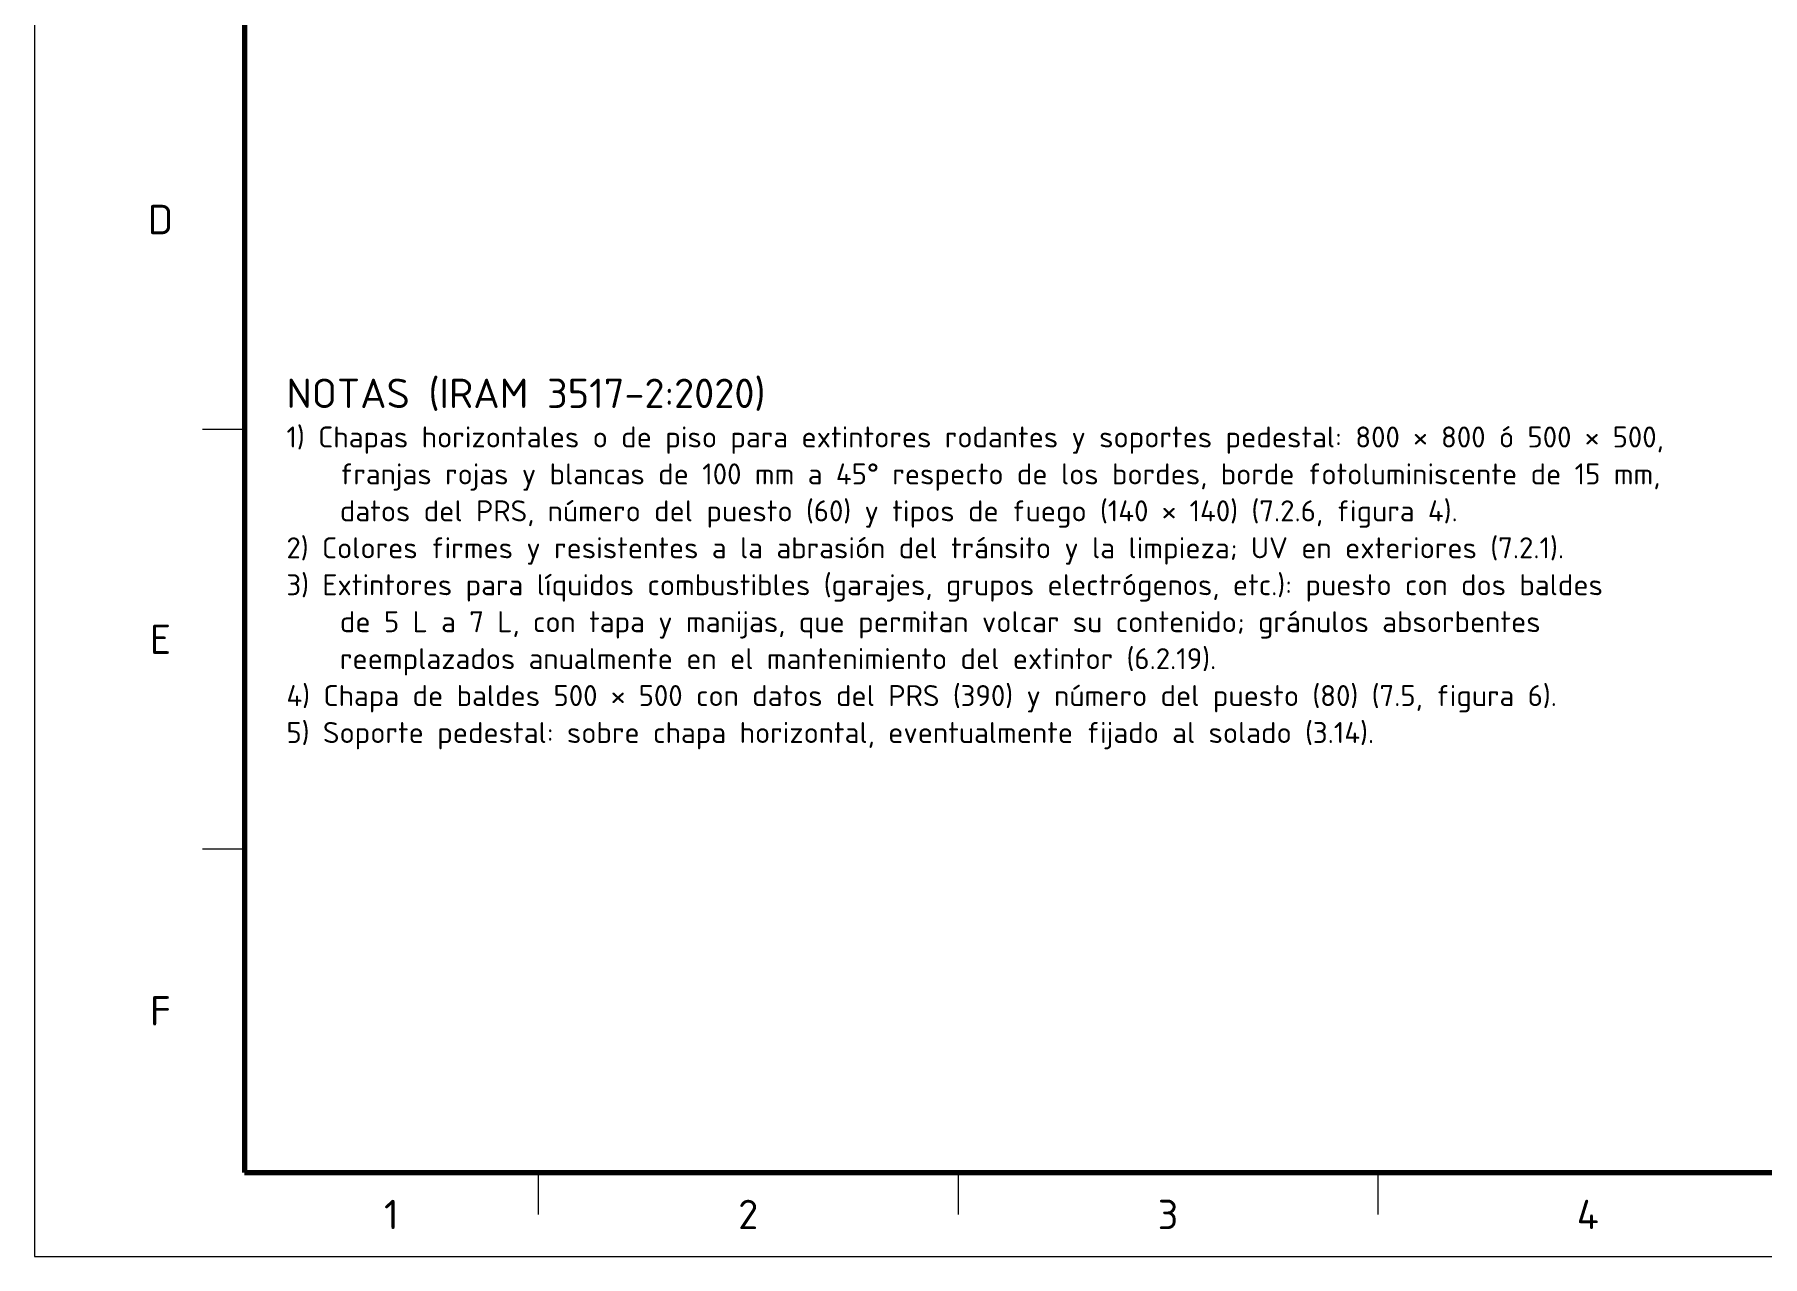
# Model space of a CAD drawing. Header units: millimetres. Extents: x 0 to 420, y 0 to 297.
# Drawn here: x 0 to 205.8, y 0 to 145.5 of the extents above; entities that cross this region are included whole.
import ezdxf
from ezdxf.enums import TextEntityAlignment as Align

# ---------------------------------------------------------------- set-up
doc = ezdxf.new("R2010")
doc.units = ezdxf.units.MM
for name, color, linetype, lineweight in [('06-TEXTO', 7, 'CONTINUOUS', 25), ('07-RECUADRO', 7, 'CONTINUOUS', 70), ('08-FINA', 5, 'CONTINUOUS', 18)]:
    doc.layers.add(name, color=color, linetype=linetype, lineweight=lineweight)
doc.styles.add('ISO3098', font='isocpeur.ttf')

msp = doc.modelspace()

# ---------------------------------------------------------------- linework, layer by layer
at = {"layer": '07-RECUADRO'}
msp.add_lwpolyline([(25, 10), (410, 10), (410, 287), (25, 287)], close=True, dxfattribs=at)
at = {"layer": '08-FINA'}
for p, q in [((25, 98.5), (20, 98.5)), ((25, 48.5), (20, 48.5)), ((60, 10), (60, 5)), ((110, 10), (110, 5)), ((160, 10), (160, 5))]:
    msp.add_line(p, q, dxfattribs=at)
msp.add_lwpolyline([(0, 0), (420, 0), (420, 297), (0, 297)], close=True, dxfattribs=at)

# ---------------------------------------------------------------- texts
at = {"layer": '06-TEXTO', "style": 'ISO3098'}
for s, p in [('D', (15, 123.5)), ('E', (15, 73.5)), ('F', (15, 29.25)), ('1', (42.5, 5)), ('2', (85, 5)), ('3', (135, 5)), ('4', (185, 5))]:
    msp.add_text(s, height=3.5, dxfattribs=at).set_placement(p, align=Align.MIDDLE_CENTER)
for s, height, p in [('NOTAS (IRAM 3517-2:2020)', 3.5, (30, 100)), ('1) Chapas horizontales o de piso para extintores rodantes y soportes pedestal: 800 × 800 ó 500 × 500,', 2.5, (30, 95.6)), ('    franjas rojas y blancas de 100 mm a 45° respecto de los bordes, borde fotoluminiscente de 15 mm,', 2.5, (30, 91.2)), ('    datos del PRS, número del puesto (60) y tipos de fuego (140 × 140) (7.2.6, figura 4).', 2.5, (30, 86.8)), ('2) Colores firmes y resistentes a la abrasión del tránsito y la limpieza; UV en exteriores (7.2.1).', 2.5, (30, 82.4)), ('3) Extintores para líquidos combustibles (garajes, grupos electrógenos, etc.): puesto con dos baldes', 2.5, (30, 78)), ('    de 5 L a 7 L, con tapa y manijas, que permitan volcar su contenido; gránulos absorbentes', 2.5, (30, 73.6)), ('    reemplazados anualmente en el mantenimiento del extintor (6.2.19).', 2.5, (30, 69.2)), ('4) Chapa de baldes 500 × 500 con datos del PRS (390) y número del puesto (80) (7.5, figura 6).', 2.5, (30, 64.8)), ('5) Soporte pedestal: sobre chapa horizontal, eventualmente fijado al solado (3.14).', 2.5, (30, 60.4))]:
    msp.add_text(s, height=height, dxfattribs=at).set_placement(p, align=Align.BOTTOM_LEFT)

doc.saveas('drawing.dxf')
